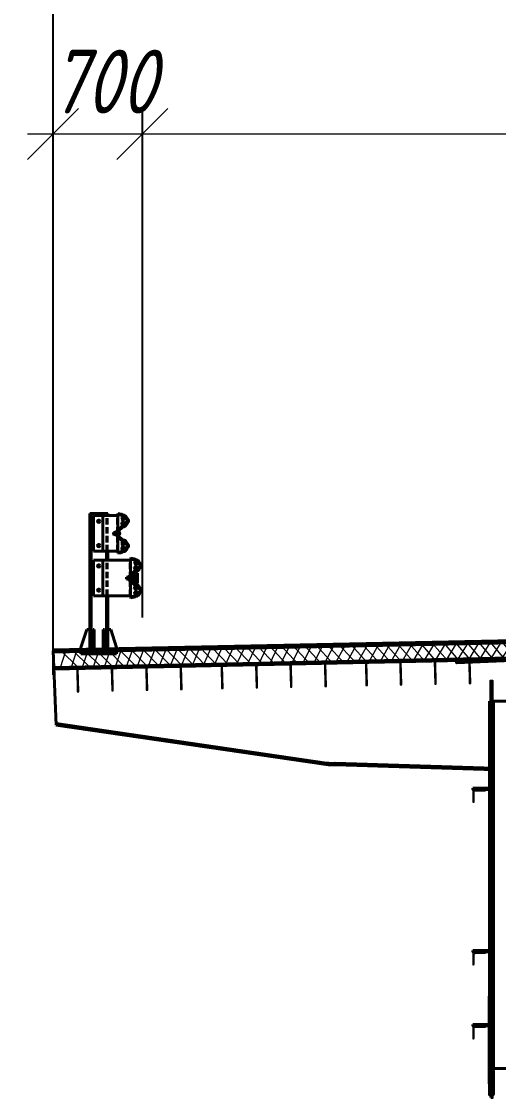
# Model space of a CAD drawing. Header units: millimetres. Extents: x 1864 to 10174863, y -4887456 to 5366151.
# Drawn here: x 10093734 to 10097473, y 12254 to 20678 of the extents above; entities that cross this region are included whole.
import ezdxf

# ---------------------------------------------------------------- set-up
doc = ezdxf.new("R2010")
doc.units = ezdxf.units.MM
doc.linetypes.add('CENTER', pattern=[50.800000000000004, 31.75, -6.35, 6.35, -6.35])
doc.linetypes.add('DASHED', pattern=[7, 5, -2, 0])
for name, color, linetype, lineweight in [('S-BALK', 150, 'Continuous', 40), ('S-BALK-PPRB', 80, 'Continuous', 40), ('S-BALK-PROR', 133, 'Continuous', 20), ('S-DRGO', 21, 'Continuous', 20), ('S-METL-TONK', 75, 'Continuous', 20), ('S-MNST', 61, 'Continuous', 40), ('S-MOGR', 121, 'Continuous', 40), ('S-MOGR-NVEL', 1, 'DASHED', 25), ('S-SECT-PATT', 105, 'Continuous', 15), ('T-DIMS', 3, 'Continuous', 30), ('T-GRID', 52, 'CENTER', 15), ('ИС_Размер', 3, 'Continuous', 18)]:
    doc.layers.add(name, color=color, linetype=linetype, lineweight=lineweight)
doc.styles.add('0', font='isocpeur.ttf', dxfattribs={"width": 0.8, "oblique": 15})
doc.dimstyles.new('М200', dxfattribs={"dimscale": 200, "dimtxt": 2.5, "dimasz": 2, "dimexe": 1, "dimexo": 1, "dimgap": 0.8, "dimtad": 1, "dimdec": 0, "dimzin": 0, "dimdsep": 46, "dimtxsty": '0', "dimblk": 'OBLIQUE', "dimcen": 0.09, "dimdle": 1, "dimclrd": 256, "dimclre": 256, "dimclrt": 256, "dimadec": 4, "dimazin": 0, "dimtfac": 1, "dimtdec": 0, "dimtmove": 1, "dimatfit": 2, "dimfxl": 1, "dimtolj": 1, "dimtzin": 0, "dimlwd": -1, "dimarcsym": 0})

# ---------------------------------------------------------------- blocks, each defined once
blk = doc.blocks.new('_OBLIQUE')
at = {"color": 0, "linetype": 'ByBlock', "lineweight": -2}
blk.add_line((0.5000000000000001, 0.4999999999999999), (-0.5000000000000001, -0.4999999999999999), dxfattribs=at)
blk = doc.blocks.new('*D808')
at = {"layer": 'Defpoints', "color": 0, "linetype": 'Continuous', "transparency": 16777216}
for p in [(10111591.63658302, 21759.11955559397), (10111591.63658302, 16052.16797397057), (10093982.03900111, 15353.48586952418)]:
    blk.add_point(p, dxfattribs=at)
at = {"layer": 'ИС_Размер', "lineweight": -2, "transparency": 16777216}
for p, q in [((10093982.03900111, 15553.48586952418), (10093982.03900111, 21959.11955559397)), ((10111591.63658302, 16252.16797397057), (10111591.63658302, 21959.11955559397))]:
    blk.add_line(p, q, dxfattribs=at)
at = {"layer": 'ИС_Размер', "transparency": 16777216}
blk.add_line((10093782.03900111, 21759.11955559397), (10111791.63658302, 21759.11955559397), dxfattribs=at)
at = {"layer": 'ИС_Размер', "linetype": 'Continuous', "transparency": 16777216, "xscale": 400, "yscale": 400, "zscale": 400, "rotation": 180}
blk.add_blockref('_OBLIQUE', (10093982.03900111, 21759.11955559397), dxfattribs=at)
at = {"layer": 'ИС_Размер', "linetype": 'Continuous', "transparency": 16777216, "xscale": 400, "yscale": 400, "zscale": 400}
blk.add_blockref('_OBLIQUE', (10111591.63658302, 21759.11955559397), dxfattribs=at)
at = {"layer": 'ИС_Размер', "linetype": 'Continuous', "transparency": 16777216, "insert": (10102786.83779207, 22169.11955559397), "char_height": 500, "attachment_point": 5, "style": '0'}
blk.add_mtext('\\A1;17610', dxfattribs=at)
blk = doc.blocks.new('*D809')
at = {"layer": 'Defpoints', "color": 0, "linetype": 'Continuous', "transparency": 16777216}
for p in [(10094682.03900111, 19796.20662707792), (10093982.03900111, 15817.51586651534), (10094682.03900111, 15803.51586651534)]:
    blk.add_point(p, dxfattribs=at)
at = {"layer": 'ИС_Размер', "lineweight": -2, "transparency": 16777216}
for p, q in [((10093982.03900111, 16017.51586651534), (10093982.03900111, 19996.20662707792)), ((10094682.03900111, 16003.51586651534), (10094682.03900111, 19996.20662707792))]:
    blk.add_line(p, q, dxfattribs=at)
at = {"layer": 'ИС_Размер', "transparency": 16777216}
blk.add_line((10093782.03900111, 19796.20662707792), (10094882.03900111, 19796.20662707792), dxfattribs=at)
at = {"layer": 'ИС_Размер', "linetype": 'Continuous', "transparency": 16777216, "xscale": 400, "yscale": 400, "zscale": 400, "rotation": 180}
blk.add_blockref('_OBLIQUE', (10093982.03900111, 19796.20662707792), dxfattribs=at)
at = {"layer": 'ИС_Размер', "linetype": 'Continuous', "transparency": 16777216, "xscale": 400, "yscale": 400, "zscale": 400}
blk.add_blockref('_OBLIQUE', (10094682.03900111, 19796.20662707792), dxfattribs=at)
at = {"layer": 'ИС_Размер', "linetype": 'Continuous', "transparency": 16777216, "insert": (10094369.08344836, 20206.58662707792), "char_height": 500, "attachment_point": 5, "style": '0'}
blk.add_mtext('\\A1;700', dxfattribs=at)
blk = doc.blocks.new('*D810')
at = {"layer": 'Defpoints', "color": 0, "linetype": 'Continuous', "transparency": 16777216}
for p in [(10110031.63658302, 19796.20662707792), (10110031.63658302, 16066.1841081153), (10094682.03900111, 15803.51586651534)]:
    blk.add_point(p, dxfattribs=at)
at = {"layer": 'ИС_Размер', "lineweight": -2, "transparency": 16777216}
for p, q in [((10094682.03900111, 16003.51586651534), (10094682.03900111, 19996.20662707792)), ((10110031.63658302, 16266.1841081153), (10110031.63658302, 19996.20662707792))]:
    blk.add_line(p, q, dxfattribs=at)
at = {"layer": 'ИС_Размер', "transparency": 16777216}
blk.add_line((10094482.03900111, 19796.20662707792), (10110231.63658302, 19796.20662707792), dxfattribs=at)
at = {"layer": 'ИС_Размер', "linetype": 'Continuous', "transparency": 16777216, "xscale": 400, "yscale": 400, "zscale": 400, "rotation": 180}
blk.add_blockref('_OBLIQUE', (10094682.03900111, 19796.20662707792), dxfattribs=at)
at = {"layer": 'ИС_Размер', "linetype": 'Continuous', "transparency": 16777216, "xscale": 400, "yscale": 400, "zscale": 400}
blk.add_blockref('_OBLIQUE', (10110031.63658302, 19796.20662707792), dxfattribs=at)
at = {"layer": 'ИС_Размер', "linetype": 'Continuous', "transparency": 16777216, "insert": (10102356.83779207, 20206.20662707792), "char_height": 500, "attachment_point": 5, "style": '0'}
blk.add_mtext('\\A1;15350', dxfattribs=at)
blk = doc.blocks.new('*D820')
at = {"layer": 'Defpoints', "color": 0, "linetype": 'Continuous', "transparency": 16777216}
for p in [(10093982.03900111, 21759.11955559397), (10093382.03900111, 19238.26856845349), (10093982.03900111, 19238.26856845349)]:
    blk.add_point(p, dxfattribs=at)
at = {"layer": 'ИС_Размер', "lineweight": -2, "transparency": 16777216}
for p, q in [((10093382.03900111, 19438.26856845349), (10093382.03900111, 21959.11955559397)), ((10093982.03900111, 19438.26856845349), (10093982.03900111, 21959.11955559397))]:
    blk.add_line(p, q, dxfattribs=at)
at = {"layer": 'ИС_Размер', "transparency": 16777216}
blk.add_line((10093182.03900111, 21759.11955559397), (10094182.03900111, 21759.11955559397), dxfattribs=at)
at = {"layer": 'ИС_Размер', "linetype": 'Continuous', "transparency": 16777216, "xscale": 400, "yscale": 400, "zscale": 400, "rotation": 180}
blk.add_blockref('_OBLIQUE', (10093382.03900111, 21759.11955559397), dxfattribs=at)
at = {"layer": 'ИС_Размер', "linetype": 'Continuous', "transparency": 16777216, "xscale": 400, "yscale": 400, "zscale": 400}
blk.add_blockref('_OBLIQUE', (10093982.03900111, 21759.11955559397), dxfattribs=at)
at = {"layer": 'ИС_Размер', "linetype": 'Continuous', "transparency": 16777216, "insert": (10093682.03900111, 22169.11955559397), "char_height": 500, "attachment_point": 5, "style": '0'}
blk.add_mtext('\\A1;600', dxfattribs=at)
blk = doc.blocks.new('*D800')
at = {"layer": 'Defpoints', "color": 0, "linetype": 'Continuous', "transparency": 16777216}
for p in [(10111591.63658302, 23658.03801140705), (10111591.63658302, 16052.16797397056), (10079721.5464946, 15445.40614026924)]:
    blk.add_point(p, dxfattribs=at)
at = {"layer": 'ИС_Размер', "lineweight": -2, "transparency": 16777216}
for p, q in [((10079721.5464946, 15645.40614026924), (10079721.5464946, 23858.03801140705)), ((10111591.63658302, 16252.16797397056), (10111591.63658302, 23858.03801140705))]:
    blk.add_line(p, q, dxfattribs=at)
at = {"layer": 'ИС_Размер', "transparency": 16777216}
blk.add_line((10079521.5464946, 23658.03801140705), (10111791.63658302, 23658.03801140705), dxfattribs=at)
at = {"layer": 'ИС_Размер', "linetype": 'Continuous', "transparency": 16777216, "xscale": 400, "yscale": 400, "zscale": 400, "rotation": 180}
blk.add_blockref('_OBLIQUE', (10079721.5464946, 23658.03801140705), dxfattribs=at)
at = {"layer": 'ИС_Размер', "linetype": 'Continuous', "transparency": 16777216, "xscale": 400, "yscale": 400, "zscale": 400}
blk.add_blockref('_OBLIQUE', (10111591.63658302, 23658.03801140705), dxfattribs=at)
at = {"layer": 'ИС_Размер', "linetype": 'Continuous', "transparency": 16777216, "insert": (10095656.59153881, 24068.03801140705), "char_height": 500, "attachment_point": 5, "style": '0'}
blk.add_mtext('\\A1;31870', dxfattribs=at)
blk = doc.blocks.new('EF948500_1k1')
blk.add_lwpolyline([(22, 10.00000000000001), (96, 10, -0.414213562373095), (100, 6), (100, 0), (0, 0), (6.123233995736766e-15, 100), (6.000000000000005, 100, -0.414213562373095), (10.00000000000001, 96), (9.999999999999993, 22.00000000000001, 0.414213562373095)], format="xyb", close=True)
blk = doc.blocks.new('1253')
at = {"layer": 'S-MOGR', "ltscale": 10}
for p, q in [((70, 1100), (-70, 1100)), ((-70, 1100), (-70, 20)), ((-60, 20), (-60, 1100)), ((60, 1084.000000002095), (60, 1100)), ((70, 1084.000000002095), (70, 1100)), ((149.437757681706, 1096.077677297289), (148.6532931411639, 1092.155354594463)), ((149.437757681706, 1096.077677297289), (150.2222222222481, 1100)), ((174.8021527556702, 1091.00479828252), (149.437757681706, 1096.077677297289)), ((174.8021527556702, 1091.00479828252), (149.437757681706, 1096.077677297289)), ((150.2222222222481, 1100), (175.5866172962124, 1094.92712098523)), ((148, 1084.000000002095), (-42, 1084.000000002095)), ((-42, 1084.000000002095), (-42, 804.0000000020955)), ((33, 1084.000000002095), (33, 804.0000000020955)), ((148, 804.0000000020955), (148, 1084.000000002095)), ((148.6532931411639, 1092.155354594463), (174.0176882151281, 1087.082475579693)), ((220.9363174395403, 1031.586963218404), (157.9636676440714, 978.4158470960101)), ((160.5442269287305, 975.359588962514), (223.5168767241994, 1028.530705084908)), ((177.3643904555356, 1085.702808680478), (221.0660083908588, 1052.476976004778)), ((223.4869235000806, 1055.661182347685), (179.7853055647574, 1088.887015023502)), ((223.4869235000806, 1055.661182347685), (179.7853055647574, 1088.887015023502)), ((182.0647107316181, 1092.174006365938), (225.7663286669413, 1058.948173690122)), ((225.2222222222481, 1044.704556597746), (225.2222222222481, 1039.482659190777)), ((229.2222222222481, 1039.482659190777), (229.2222222222481, 1044.704556597746)), ((229.2222222222481, 1039.482659190777), (229.2222222222481, 1044.704556597746)), ((233.2222222222481, 1044.704556597746), (233.2222222222481, 1039.482659190777)), ((144, 954.0000000020955), (156, 954.0000000020955)), ((144, 934.0000000020955), (156, 934.0000000020955)), ((148, 958.2951185897691), (148, 929.7048814144218)), ((152, 929.7048814144218), (152, 958.2951185897691)), ((152, 929.7048814144218), (152, 958.2951185897691)), ((156, 958.2951185897691), (156, 929.7048814144218)), ((157.963667643955, 909.5841529082973), (220.9363174394239, 856.4130367859034)), ((223.5168767241994, 859.4692949193995), (160.5442269287305, 912.640411041677)), ((225.2222222222481, 848.5173408134142), (225.2222222222481, 843.295443406445)), ((229.2222222222481, 843.295443406445), (229.2222222222481, 848.5173408134142)), ((229.2222222222481, 843.295443406445), (229.2222222222481, 848.5173408134142)), ((233.2222222222481, 848.5173408134142), (233.2222222222481, 843.295443406445)), ((-42, 804.0000000020955), (148, 804.0000000020955)), ((60, 734), (60, 804.0000000020955)), ((70, 734), (70, 804.0000000020955)), ((174.0176882151281, 800.917524424498), (148.6532931411639, 795.8446454097284)), ((148.6532931411639, 795.8446454097284), (149.437757681706, 791.9223227069015)), ((149.437757681706, 791.9223227069015), (174.8021527556702, 796.9952017217875)), ((221.0660043782555, 835.5230212168535), (177.3643864429323, 802.297188541037)), ((179.7853015521541, 799.1129821981303), (223.4869194874773, 832.3388148739468)), ((179.7853015521541, 799.1129821981303), (223.4869194874773, 832.3388148739468)), ((225.7663286669413, 829.0518263140693), (182.0647107316181, 795.8259936383693)), ((248, 734), (-42, 734)), ((-42, 734), (-42, 454)), ((33, 734), (33, 454)), ((248, 454), (248, 734)), ((249.437757681706, 746.077677295194), (248.6532931411639, 742.1553545924835)), ((248.6532931411639, 742.1553545924835), (274.0176882151281, 737.0824755777139)), ((249.437757681706, 746.077677295194), (250.2222222222481, 749.9999999980209)), ((274.8021527556702, 741.0047982804244), (249.437757681706, 746.077677295194)), ((274.8021527556702, 741.0047982804244), (249.437757681706, 746.077677295194)), ((250.2222222222481, 749.9999999980209), (275.5866172962124, 744.927120983135)), ((320.9363174395403, 681.5869632163085), (257.9636676440714, 628.4158470939146)), ((260.5442269287305, 625.3595889604185), (323.5168767241994, 678.5307050828123)), ((277.3643904555356, 735.7028086784994), (321.0660083908588, 702.4769760027993)), ((323.4869235000806, 705.6611823455896), (279.7853055647574, 738.8870150214061)), ((323.4869235000806, 705.6611823455896), (279.7853055647574, 738.8870150214061)), ((282.0647107316181, 742.1740063638426), (325.7663286669413, 708.9481736880261)), ((325.2222222222481, 694.7045565957669), (325.2222222222481, 689.4826591886813)), ((329.2222222222481, 689.4826591886813), (329.2222222222481, 694.7045565957669)), ((329.2222222222481, 689.4826591886813), (329.2222222222481, 694.7045565957669)), ((333.2222222222481, 694.7045565957669), (333.2222222222481, 689.4826591886813)), ((248, 608.2951185877901), (248, 579.7048814123264)), ((248, 604), (256, 604)), ((252, 579.7048814123264), (252, 608.2951185877901)), ((252, 579.7048814123264), (252, 608.2951185877901)), ((256, 608.2951185876736), (256, 579.7048814123264)), ((248, 584), (256, 584)), ((257.963667643955, 559.5841529062018), (320.9363174394239, 506.4130367838079)), ((323.5168767241994, 509.4692949173041), (260.5442269287305, 562.6404110395815)), ((323.5168767241994, 509.4692949173041), (260.5442269287305, 562.6404110395815)), ((263.1247862133896, 565.6966691730777), (326.0974360088585, 512.5255530506838)), ((-42, 454), (248, 454)), ((60, 20), (60, 454)), ((70, 454), (70, 190)), ((274.0176882151281, 450.9175244224025), (248.6532931411639, 445.8446454076329)), ((248.6532931411639, 445.8446454076329), (249.437757681706, 441.9223227049224)), ((249.437757681706, 441.9223227049224), (274.8021527556702, 446.995201719692)), ((321.0660043782555, 485.523021214758), (277.3643864429323, 452.297188539058)), ((279.7853015521541, 449.1129821961513), (323.4869194874773, 482.3388148718514)), ((279.7853015521541, 449.1129821961513), (323.4869194874773, 482.3388148718514)), ((325.7663286669413, 479.0518263119739), (282.0647107316181, 445.8259936362738)), ((325.2222222222481, 498.5173408114351), (325.2222222222481, 493.2954434043495)), ((329.2222222222481, 493.2954434043495), (329.2222222222481, 498.5173408114351)), ((329.2222222222481, 493.2954434043495), (329.2222222222481, 498.5173408114351)), ((333.2222222222481, 498.5173408114351), (333.2222222222481, 493.2954434043495)), ((-94.00000000005821, 190), (-140.0000000000582, 50)), ((-70, 190), (-94.00000000005821, 190)), ((-70, 20), (-70, 190)), ((-45, 50), (-45, 190)), ((-45, 190), (-35, 190)), ((-35, 190), (-35, 20)), ((35, 50), (35, 190)), ((35, 190), (45, 190)), ((45, 190), (45, 20)), ((70, 190), (94.00000000005821, 190)), ((70, 20), (70, 190)), ((94.00000000005821, 190), (140.0000000000582, 50)), ((-140.0000000000582, 50), (-140.0000000000582, 20)), ((140.0000000000582, 20), (-140.0000000000582, 20)), ((-140.0000000000582, 20), (-140.0000000000582, 0)), ((-140.0000000000655, 20), (-80, 20)), ((140.0000000000582, 0), (-140.0000000000582, 0)), ((-35, 50), (-45, 50)), ((-45, 20), (-45, 50)), ((-45, 50), (-35, 50)), ((-35, 20), (-45, 20)), ((45, 50), (35, 50)), ((35, 20), (35, 50)), ((35, 50), (45, 50)), ((45, 20), (35, 20)), ((140.0000000000582, 50), (140.0000000000582, 20)), ((140.0000000000582, 0), (140.0000000000582, 20))]:
    blk.add_line(p, q, dxfattribs=at)
at = {"layer": 'S-MOGR', "lineweight": 40, "ltscale": 10}
for p, q in [((160.5442269287305, 975.359588962514), (223.5168767241994, 1028.530705084908)), ((226.0974360088585, 1025.474446951412), (163.1247862133896, 972.3033308291342)), ((223.5168767241994, 859.4692949193995), (160.5442269287305, 912.640411041677)), ((163.1247862133896, 915.6966691750567), (226.0974360088585, 862.5255530527793)), ((149.437757681706, 791.9223227069015), (174.8021527556702, 796.9952017217875)), ((150.2222222222481, 788.000000004191), (149.437757681706, 791.9223227069015)), ((175.5866172962124, 793.0728790189605), (150.2222222222481, 788.000000004191)), ((260.5442269287305, 625.3595889604185), (323.5168767241994, 678.5307050828123)), ((326.0974360088585, 675.4744469494326), (263.1247862133896, 622.3033308270387)), ((249.437757681706, 441.9223227049224), (274.8021527556702, 446.995201719692)), ((250.2222222222481, 438.0000000020955), (249.437757681706, 441.9223227049224)), ((275.5866172962124, 443.072879016865), (250.2222222222481, 438.0000000020955))]:
    blk.add_line(p, q, dxfattribs=at)
at = {"layer": 'S-MOGR'}
for p, q in [((178.4488087241771, 1024.505907061859), (190.6738412578125, 1034.828144200728)), ((178.4488087241771, 1024.505907061859), (178.5677334363572, 1025.915111416485)), ((182.4486756155966, 1019.768706955132), (178.4488087241771, 1024.505907061859)), ((178.5677334363572, 1025.915111416485), (189.2646369033027, 1034.947068912908)), ((179.2128732575802, 1025.151046883082), (183.2127401488833, 1020.413846776239)), ((183.142662013066, 1061.456892726361), (179.3902435938362, 1056.521372894873)), ((179.3902435938362, 1056.521372894873), (179.5810664022574, 1055.120092531783)), ((179.3902435938362, 1056.521372894873), (192.1270689653466, 1046.837712458102)), ((179.5810664022574, 1055.120092531783), (190.7257886023726, 1046.646889649681)), ((179.8422261377564, 1014.950364800403), (186.8097362065455, 1006.698467840208)), ((180.1862951795338, 1055.91614411748), (183.9387135987636, 1060.851663948968)), ((180.2932564803632, 1066.135662661982), (186.8297272751806, 1074.733019787818)), ((196.0681259225821, 1031.268324267701), (181.05425784213, 1018.591326781432)), ((197.3322815285064, 1050.668689770973), (181.6898678691359, 1062.561435244861)), ((209.0766381958965, 1000.632573363953), (183.91618516983, 1030.431090164697)), ((191.8143588999519, 1010.924133668886), (184.8468488312792, 1019.176030629082)), ((208.7573498168495, 1081.929502933985), (185.1534275022568, 1050.883491090732)), ((192.0438651617151, 1070.768771296483), (185.5073943668976, 1062.171414170647)), ((190.6738412578125, 1034.828144200728), (189.2646369033027, 1034.947068912908)), ((189.9097767245257, 1034.183004379622), (193.9096436158288, 1029.445804272778)), ((190.7283731256612, 1087.13084932405), (189.9846168482909, 1086.152593850857)), ((189.9846168482909, 1086.152593850857), (217.8464223486371, 1064.969586645486)), ((190.5443902927218, 995.4551427600672), (217.2866489600856, 1018.035036501475)), ((190.6023271955783, 1007.283171687857), (205.6161952760303, 1019.96016917401)), ((190.6472537730588, 1074.342998713604), (206.2896674325457, 1062.450253239716)), ((194.6737081491156, 1030.090944094001), (190.6738412578125, 1034.828144200728)), ((192.1270689653466, 1046.837712458102), (190.7257886023726, 1046.646889649681)), ((190.7283731256612, 1087.13084932405), (218.590178625891, 1065.94784211868)), ((191.331017379649, 1047.442941235378), (195.0834357988788, 1052.378461066866)), ((191.337192634237, 994.5161956804805), (218.0794513016008, 1017.096089421771)), ((195.8794873845764, 1051.77323228959), (192.1270689653466, 1046.837712458102)), ((201.8236042868812, 1019.37546532636), (194.8560942182085, 1027.627362286556)), ((202.4721409346676, 1062.84027431393), (195.9356701398501, 1054.242917188094)), ((206.828226980404, 1023.601131155156), (199.8607169116149, 1031.853028115351)), ((207.686278821202, 1058.876025822596), (201.1498080263846, 1050.278668696759)), ((218.0794513016008, 1017.096089421771), (217.2866489600856, 1018.035036501475)), ((218.590178625891, 1065.94784211868), (217.8464223486371, 1064.969586645486)), ((117, 952.0000000020955), (116, 951.0000000020955)), ((116, 951.0000000020955), (116, 937.0000000020955)), ((116, 951.0000000020955), (128.1999999999534, 951.0000000022119)), ((164, 944.0000000020955), (116, 944.0000000020955)), ((117, 936.0000000020955), (116, 937.0000000020955)), ((116, 937.0000000020955), (128.1999999999534, 937.0000000020955)), ((128.1999999999534, 952.0000000020955), (117, 952.0000000020955)), ((117, 952.0000000020955), (117, 936.0000000020955)), ((128.1999999999534, 936.0000000020955), (117, 936.0000000020955)), ((128.1999999999534, 934.175000002142), (128.1999999999534, 953.8250000021653)), ((130.1999999999534, 957.1000000021886), (141, 957.1000000021886)), ((141, 950.550000002142), (130.1999999999534, 950.550000002142)), ((141, 937.4500000021653), (130.1999999999534, 937.4500000021653)), ((141, 930.9000000021188), (130.1999999999534, 930.9000000021188)), ((143, 953.8250000021653), (143, 934.175000002142)), ((156, 961.5000000020955), (156, 926.5000000020955)), ((157.228884523036, 961.5000000020955), (156, 961.5000000020955)), ((157.228884523036, 961.5000000020955), (157.228884523036, 926.5000000020955)), ((191.337192634237, 994.5161956804805), (190.5443902927218, 995.4551427600672)), ((157.228884523036, 926.5000000020955), (156, 926.5000000020955)), ((182.4486756154802, 868.2312930490589), (178.4488087241771, 863.4940929423319)), ((178.4488087241771, 863.4940929423319), (178.5677334363572, 862.0848885877058)), ((178.4488087241771, 863.4940929423319), (190.6738412578125, 853.1718558033463)), ((178.5677334363572, 862.0848885877058), (189.2646369033027, 853.0529310911661)), ((179.2128732575802, 862.8489531211089), (183.2127401488833, 867.5861532278359)), ((179.8422261377564, 873.0496352037881), (186.8097362065455, 881.3015321639832)), ((196.0681259225821, 856.7316757364897), (181.05425784213, 869.4086732227588)), ((209.0766381958965, 887.3674266402377), (183.91618516983, 857.5689098394942)), ((191.8143588999519, 877.0758663353045), (184.8468488312792, 868.8239693751093)), ((190.6738412578125, 853.1718558033463), (189.2646369033027, 853.0529310911661)), ((189.9097767245257, 853.8169956245692), (193.9096436158288, 858.5541957314126)), ((191.337192634237, 893.4838043237105), (190.5443902927218, 892.5448572441237)), ((190.5443902927218, 892.5448572441237), (217.2866489600856, 869.9649635027163)), ((190.6023271955783, 880.7168283163337), (205.6161952760303, 868.039830830181)), ((194.6737081491156, 857.9090559101896), (190.6738412578125, 853.1718558033463)), ((191.337192634237, 893.4838043237105), (218.0794513016008, 870.9039105824195)), ((201.8236042868812, 868.6245346778305), (194.8560942182085, 860.3726377176354)), ((206.828226980404, 864.3988688490354), (199.8607169116149, 856.1469718888402)), ((218.0794513016008, 870.9039105824195), (217.2866489600856, 869.9649635027163)), ((179.3902435938362, 831.478627109318), (192.1270689653466, 841.1622875460889)), ((179.3902435938362, 831.478627109318), (179.5810664022574, 832.8799074724084)), ((183.142662013066, 826.5431072778301), (179.3902435938362, 831.478627109318)), ((179.5810664022574, 832.8799074724084), (190.7257886023726, 841.3531103545101)), ((180.1862951795338, 832.0838558867108), (183.9387135987636, 827.1483360552229)), ((180.2932564803632, 821.8643373422092), (186.8297272751806, 813.2669802163728)), ((197.3322815285064, 837.3313102332177), (181.6898678690195, 825.4385647593299)), ((208.7573498168495, 806.0704970702063), (185.1534275022568, 837.1165089134593)), ((192.0438651617151, 817.2312287077075), (185.5073943668976, 825.8285858335439)), ((189.9846168482909, 801.8474061533343), (217.8464223486371, 823.0304133587051)), ((190.7283731255447, 800.8691506801406), (189.9846168482909, 801.8474061533343)), ((190.6472537730588, 813.6570012905868), (206.2896674325457, 825.5497467644745)), ((192.1270689653466, 841.1622875460889), (190.7257886023726, 841.3531103545101)), ((190.7283731255447, 800.8691506801406), (218.590178625891, 822.0521578855114)), ((191.331017379649, 840.5570587688126), (195.0834357988788, 835.6215389373247)), ((195.8794873845764, 836.226767714601), (192.1270689653466, 841.1622875460889)), ((202.4721409346676, 825.1597256902605), (195.9356701398501, 833.757082816097)), ((207.686278821202, 829.1239741815953), (201.1498080263846, 837.7213313073153)), ((218.590178625891, 822.0521578855114), (217.8464223486371, 823.0304133587051)), ((278.4488087241771, 674.50590705988), (290.6738412578125, 684.8281441987492)), ((278.4488087241771, 674.50590705988), (278.5677334363572, 675.9151114145061)), ((282.4486756155966, 669.768706953153), (278.4488087241771, 674.50590705988)), ((278.5677334363572, 675.9151114145061), (289.2646369033027, 684.9470689109294)), ((279.2128732575802, 675.151046881103), (283.2127401488833, 670.4138467742596)), ((283.142662013066, 711.4568927243818), (279.3902435938362, 706.5213728928939)), ((279.3902435938362, 706.5213728928939), (279.5810664022574, 705.1200925298035)), ((279.3902435938362, 706.5213728928939), (292.1270689653466, 696.837712456123)), ((279.5810664022574, 705.1200925298035), (290.7257886023726, 696.6468896477018)), ((280.1862951795338, 705.9161441155011), (283.9387135987636, 710.851663946989)), ((280.2932564803632, 716.1356626600027), (286.8297272751806, 724.7330197858391)), ((296.0681259225821, 681.2683242657222), (281.05425784213, 668.5913267794531)), ((297.3322815285064, 700.6686897689942), (281.6898678691359, 712.561435242882)), ((309.0766381958965, 650.6325733619742), (283.91618516983, 680.4310901627177)), ((308.7573498168495, 731.9295029320056), (285.1534275022568, 700.8834910887526)), ((292.0438651617151, 720.7687712945044), (285.5073943668976, 712.171414168668)), ((290.6738412578125, 684.8281441987492), (289.2646369033027, 684.9470689109294)), ((289.9097767245257, 684.1830043776426), (293.9096436158288, 679.4458042707993)), ((290.7283731256612, 737.1308493220713), (289.9846168482909, 736.1525938488776)), ((289.9846168482909, 736.1525938488776), (317.8464223486371, 714.9695866435068)), ((290.6472537730588, 724.3429987116251), (306.2896674325457, 712.4502532377373)), ((294.6737081491156, 680.0909440920223), (290.6738412578125, 684.8281441987492)), ((292.1270689653466, 696.837712456123), (290.7257886023726, 696.6468896477018)), ((290.7283731256612, 737.1308493220713), (318.590178625891, 715.9478421167005)), ((291.331017379649, 697.4429412333993), (295.0834357988788, 702.3784610648872)), ((295.8794873845764, 701.7732322876109), (292.1270689653466, 696.837712456123)), ((301.8236042868812, 669.3754653243814), (294.8560942182085, 677.6273622845765)), ((302.4721409346676, 712.8402743119514), (295.9356701398501, 704.2429171861149)), ((306.828226980404, 673.6011311530601), (299.8607169116149, 681.8530281133717)), ((307.686278821202, 708.8760258206166), (301.1498080263846, 700.2786686947802)), ((318.590178625891, 715.9478421167005), (317.8464223486371, 714.9695866435068)), ((218, 602), (217, 601)), ((217, 601), (217, 587)), ((217, 601), (229.1999999999534, 601.0000000001164)), ((265, 594), (217, 594)), ((229.1999999999534, 602), (218, 602)), ((218, 602), (218, 586)), ((229.1999999999534, 584.1750000000466), (229.1999999999534, 603.8250000000698)), ((231.1999999999534, 607.1000000000931), (242, 607.1000000000931)), ((242, 600.5500000000466), (231.1999999999534, 600.5500000000466)), ((244, 603.8250000000698), (244, 584.1750000000466)), ((296.5, 633.375), (256, 608.2951185877901)), ((256, 608.2951185877901), (256, 579.7048814123264)), ((257, 611.5), (257, 576.5)), ((258.228884523036, 611.5), (257, 611.5)), ((258.228884523036, 611.5), (258.228884523036, 576.5)), ((279.8422261377564, 664.9503647984238), (286.8097362065455, 656.6984678382287)), ((291.8143588999519, 660.9241336669074), (284.8468488312792, 669.1760306271026)), ((290.5443902927218, 645.4551427580882), (317.2866489600856, 668.0350364994956)), ((291.337192634237, 644.5161956785014), (290.5443902927218, 645.4551427580882)), ((290.6023271955783, 657.2831716858782), (305.6161952760303, 669.9601691720309)), ((291.337192634237, 644.5161956785014), (318.0794513016008, 667.0960894197924)), ((303.25, 633.375), (296.5, 633.375)), ((303.25, 554.625), (303.25, 633.375)), ((318.0794513016008, 667.0960894197924), (317.2866489600856, 668.0350364994956)), ((218, 586), (217, 587)), ((217, 587), (229.1999999999534, 587)), ((229.1999999999534, 586), (218, 586)), ((242, 587.4500000000698), (231.1999999999534, 587.4500000000698)), ((242, 580.9000000000233), (231.1999999999534, 580.9000000000233)), ((256, 579.7048814123264), (296.5, 554.625)), ((258.228884523036, 576.5), (257, 576.5)), ((282.4486756154802, 518.2312930469634), (278.4488087241771, 513.4940929402364)), ((278.4488087241771, 513.4940929402364), (278.5677334363572, 512.0848885856103)), ((278.4488087241771, 513.4940929402364), (290.6738412578125, 503.1718558012508)), ((278.5677334363572, 512.0848885856103), (289.2646369033027, 503.0529310890706)), ((279.2128732575802, 512.8489531190135), (283.2127401488833, 517.5861532257404)), ((279.8422261377564, 523.0496352016926), (286.8097362065455, 531.3015321618877)), ((296.0681259225821, 506.7316757343942), (281.05425784213, 519.4086732206633)), ((309.0766381958965, 537.3674266381422), (283.91618516983, 507.5689098373987)), ((291.8143588999519, 527.075866333209), (284.8468488312792, 518.8239693730138)), ((289.9097767245257, 503.8169956224738), (293.9096436158288, 508.5541957293171)), ((291.337192634237, 543.483804321615), (290.5443902927218, 542.5448572420282)), ((290.5443902927218, 542.5448572420282), (317.2866489600856, 519.9649635006208)), ((290.6023271955783, 530.7168283142382), (305.6161952760303, 518.0398308280855)), ((294.6737081491156, 507.9090559080942), (290.6738412578125, 503.1718558012508)), ((291.337192634237, 543.483804321615), (318.0794513016008, 520.903910580324)), ((301.8236042868812, 518.624534675735), (294.8560942182085, 510.3726377155399)), ((296.5, 554.625), (303.25, 554.625)), ((306.828226980404, 514.3988688469399), (299.8607169116149, 506.1469718867447)), ((318.0794513016008, 520.903910580324), (317.2866489600856, 519.9649635006208)), ((279.3902435938362, 481.4786271072226), (292.1270689653466, 491.1622875439934)), ((279.3902435938362, 481.4786271072226), (279.5810664022574, 482.8799074703129)), ((283.142662013066, 476.5431072757347), (279.3902435938362, 481.4786271072226)), ((279.5810664022574, 482.8799074703129), (290.7257886023726, 491.3531103524147)), ((280.1862951795338, 482.0838558846153), (283.9387135987636, 477.1483360531274)), ((280.2932564803632, 471.8643373401137), (286.8297272751806, 463.2669802142773)), ((297.3322815285064, 487.3313102311222), (281.6898678690195, 475.4385647572344)), ((308.7573498168495, 456.0704970681109), (285.1534275022568, 487.1165089113638)), ((292.0438651617151, 467.231228705612), (285.5073943668976, 475.8285858314484)), ((290.6738412578125, 503.1718558012508), (289.2646369033027, 503.0529310890706)), ((289.9846168482909, 451.8474061512388), (317.8464223486371, 473.0304133566096)), ((290.7283731255447, 450.8691506780451), (289.9846168482909, 451.8474061512388)), ((290.6472537730588, 463.6570012884913), (306.2896674325457, 475.5497467623791)), ((292.1270689653466, 491.1622875439934), (290.7257886023726, 491.3531103524147)), ((290.7283731255447, 450.8691506780451), (318.590178625891, 472.0521578834159)), ((291.331017379649, 490.5570587667171), (295.0834357988788, 485.6215389352292)), ((295.8794873845764, 486.2267677125055), (292.1270689653466, 491.1622875439934)), ((302.4721409346676, 475.1597256881651), (295.9356701398501, 483.7570828140015)), ((307.686278821202, 479.1239741794998), (301.1498080263846, 487.7213313052198)), ((318.590178625891, 472.0521578834159), (317.8464223486371, 473.0304133566096)), ((-122.1702501042164, 20), (-122.1702501042164, 32.83693213190418)), ((-117.5200003984501, 20), (-122.1702501042164, 20)), ((-77.8297498957836, 20), (-122.1702501042164, 20)), ((-83.37231194175547, 34.47200032917317), (-116.6276880581281, 34.47200032917317)), ((-111.0851240921183, 20), (-111.0851240921183, 32.83693213190418)), ((-88.91487590788165, 20), (-88.91487590788165, 32.83693213190418)), ((-82.47999960154993, 20), (-77.8297498957836, 20)), ((-77.8297498957836, 20), (-77.8297498957836, 32.83693213190418)), ((77.8297498957836, 20), (77.8297498957836, 32.83693213190418)), ((82.47999960154993, 20), (77.8297498957836, 20)), ((77.8297498957836, 20), (122.1702501042164, 20)), ((83.37231194175547, 34.47200032917317), (116.6276880581281, 34.47200032917317)), ((88.91487590788165, 20), (88.91487590788165, 32.83693213190418)), ((111.0851240921183, 20), (111.0851240921183, 32.83693213190418)), ((117.5200003984501, 20), (122.1702501042164, 20)), ((122.1702501042164, 20), (122.1702501042164, 32.83693213190418))]:
    blk.add_line(p, q, dxfattribs=at)
at = {"layer": 'S-MOGR', "ltscale": 50}
for p, q in [((261, 605.51033230545), (296.5, 627.4939320619451)), ((261, 582.48966769455), (261, 605.51033230545)), ((274.0467407268006, 595.4089310918935), (262.8189458067063, 606.6367260119878)), ((277.0467407268006, 595.4089310920099), (264.6716481503099, 607.7840236685006)), ((274.0467407268006, 581.2667954684002), (264.7693149534753, 590.5442212417256)), ((265.904605103191, 595.4089310920099), (264.8864704397274, 596.4270657554734)), ((277.0467407268006, 581.2667954684002), (264.9911680213409, 593.32236817386)), ((280.0467407269171, 581.2667954682838), (265.904605103191, 595.4089310920099)), ((280.0467407268006, 595.4089310920099), (266.5243504942628, 608.9313213245478)), ((274.0467407266842, 609.5510667159688), (271.5526684120996, 612.0451390305534)), ((277.0467407268006, 609.5510667158524), (273.405370755936, 613.192436686717)), ((288.1888763504103, 595.4089310922427), (274.0467407266842, 609.5510667159688)), ((288.1888763505267, 581.2667954681674), (274.0467407268006, 595.4089310918935)), ((280.0467407269171, 609.5510667157359), (275.2580730997724, 614.3397343428805)), ((291.1888763505267, 595.4089310921263), (277.0467407268006, 609.5510667158524)), ((291.1888763505267, 581.2667954682838), (277.0467407268006, 595.4089310920099)), ((294.1888763506431, 595.4089310920099), (280.0467407269171, 609.5510667157359)), ((294.1888763505267, 581.2667954682838), (280.0467407268006, 595.4089310920099)), ((288.1888763505267, 609.5510667156195), (280.2863910176093, 617.453552048537)), ((291.1888763504103, 609.5510667157359), (282.1390933613293, 618.6008497048169)), ((294.1888763505267, 609.5510667157359), (283.9917957052821, 619.7481473609805)), ((296.4999999998836, 601.2399430662626), (288.1888763505267, 609.5510667156195)), ((296.5, 587.097807442653), (288.1888763504103, 595.4089310922427)), ((296.5, 615.3820786901051), (289.0201136232354, 622.8619650668697)), ((291.1888763505267, 623.6932023395784), (290.8728159673046, 624.0092627228005)), ((296.5, 618.3820786901051), (291.1888763505267, 623.6932023395784)), ((296.4999999998836, 604.2399430662626), (291.1888763504103, 609.5510667157359)), ((296.5, 590.097807442653), (291.1888763505267, 595.4089310921263)), ((294.1888763506431, 623.693202339462), (292.7255183110246, 625.1565603790805)), ((296.5000000001164, 621.3820786899887), (294.1888763506431, 623.693202339462)), ((296.5, 607.2399430662626), (294.1888763505267, 609.5510667157359)), ((296.5000000001164, 593.0978074425366), (294.1888763506431, 595.4089310920099)), ((296.5, 627.4939320619451), (296.5, 560.5060679381713)), ((296.5, 560.5060679381713), (261, 582.48966769455)), ((262.7905297783436, 581.3808707930148), (262.1014061610913, 582.0699944102671)), ((265.9046051030746, 581.2667954681674), (263.0501587640028, 584.1212418072391)), ((270.6698466138914, 576.5015539573506), (265.9046051030746, 581.2667954681674)), ((288.1888763505267, 567.1246598446742), (274.0467407268006, 581.2667954684002)), ((291.1888763505267, 567.1246598446742), (277.0467407268006, 581.2667954684002)), ((294.1888763506431, 567.1246598445578), (280.0467407269171, 581.2667954682838)), ((296.4999999998836, 572.9556718188105), (288.1888763505267, 581.2667954681674)), ((292.0546687140595, 563.2588674811414), (288.1888763505267, 567.1246598446742)), ((296.4999999998836, 575.9556718189269), (291.1888763505267, 581.2667954682838)), ((296.5, 561.8135361952009), (291.1888763505267, 567.1246598446742)), ((296.5, 578.9556718188105), (294.1888763505267, 581.2667954682838)), ((296.5000000001164, 564.8135361950845), (294.1888763506431, 567.1246598445578))]:
    blk.add_line(p, q, dxfattribs=at)
at = {"layer": 'S-MOGR', "ltscale": 10}
for centre in [(0, 1039.000000002095), (0, 849.0000000020955), (0, 689), (0, 499)]:
    blk.add_circle(centre, 9, dxfattribs=at)
for centre, radius, start, end in [((173.0877724619349, 1080.077814194025), 7.066118059862248, 52.75469368787701, 82.43782045649694), ((173.1152763175778, 1080.113989750622), 11.02067432586674, 52.75469368787701, 81.19542638345489), ((173.1152763175778, 1080.113989750622), 11.02067432586674, 52.75469368787701, 81.19542638345489), ((172.1872709541349, 1077.930389273446), 17.33333333308317, 55.2600735317369, 78.69006752786022), ((212.9692351593403, 1041.02269297), 12.34938848708448, 310.1761595893526, 352.8362643988725), ((215.876623078133, 1044.704556597746), 9.345599144129203, 0, 56.27028469886353), ((215.8888888891088, 1044.704556597862), 13.33333333313931, 0, 55.26005254984366), ((215.8888888891088, 1044.704556597862), 13.33333333313931, 0, 55.26005254984366), ((213.022308788728, 1040.959835777292), 16.26712162371057, 310.1761595893526, 354.7899365461165), ((213.022308788728, 1040.959835777292), 16.26712162371057, 310.1761595893526, 354.7899365461165), ((215.8888888891088, 1044.704556597862), 17.33333333307839, 0, 55.2600735317369), ((215.8888888891088, 1039.482659190777), 17.33333333313931, 306.0828614326659, 0), ((173.2978324121796, 958.2951185897691), 25.29783241223146, 127.3113091769798, 180), ((173.2978324121796, 929.7048814144218), 25.29783241217956, 180, 232.6886908230202), ((173.3126340131275, 958.2951185897691), 21.31263401312754, 126.8054940656309, 180), ((173.3126340131275, 929.7048814144218), 21.31263401307231, 180, 233.1945059343691), ((212.9692351588747, 846.9773070339579), 12.34938848756449, 7.163735601127502, 49.8238404106474), ((215.8766228846507, 843.295443406445), 9.345599337597378, 303.7296863562754, 0), ((215.8888888892252, 843.295443406445), 13.33333333308394, 304.7399264682631, 0), ((215.8888888892252, 843.295443406445), 13.33333333308394, 304.7399264682631, 0), ((213.0223087886116, 847.0401642270153), 16.26712162383753, 5.210063453883489, 49.8238404106474), ((213.0223087886116, 847.0401642270153), 16.26712162383753, 5.210063453883489, 49.8238404106474), ((215.8888888891088, 843.2954434063286), 17.33333333313931, 304.7399264682631, 0), ((215.8888888891088, 848.5173408134142), 17.33333333318344, 0, 53.91713856733409), ((173.0877787362551, 807.922169497353), 7.066101063226322, 277.5621465194033, 307.245306312123), ((173.1152830148349, 807.8859933848726), 11.02065663067633, 278.8045526318942, 307.245306312123), ((173.1152830148349, 807.8859933848726), 11.02065663067633, 278.8045526318942, 307.245306312123), ((172.187270953902, 810.0696107307449), 17.33333333310772, 281.3099324721398, 304.7399264682631), ((273.0877724619349, 730.0778141919291), 7.066118059977651, 52.75469368787701, 82.43782045649694), ((273.1152763175778, 730.1139897485264), 11.02067432586674, 52.75469368787701, 81.19542638345489), ((273.1152763175778, 730.1139897485264), 11.02067432586674, 52.75469368787701, 81.19542638345489), ((272.1872709541349, 727.9303892713506), 17.33333333308317, 55.2600735317369, 78.69006752786022), ((312.9692351593403, 691.0226929679047), 12.34938848708448, 310.1761595893526, 352.8362643988725), ((315.876623078133, 694.7045565957669), 9.345599144129203, 0, 56.27028469886353), ((315.8888888892252, 694.7045565957669), 13.33333333302289, 0, 55.26005254984366), ((315.8888888892252, 694.7045565957669), 13.33333333302289, 0, 55.26005254984366), ((313.022308788728, 690.9598357751966), 16.26712162371057, 310.1761595893526, 354.7899365461165), ((313.022308788728, 690.9598357751966), 16.26712162371057, 310.1761595893526, 354.7899365461165), ((315.8888888892252, 694.7045565957669), 17.33333333301205, 0, 55.2600735317369), ((315.8888888892252, 689.4826591886813), 17.33333333302289, 306.0828614326659, 0), ((273.2978324120631, 608.2951185877901), 25.29783241206831, 127.3113091769798, 180), ((273.3126340130111, 608.2951185876736), 21.31263401301112, 126.8054940656309, 180), ((273.3126340130111, 608.2951185876736), 21.31263401301112, 126.8054940656309, 180), ((273.3333333330229, 608.2951185876736), 17.33333333311488, 126.0828614326659, 180), ((273.2978324121796, 579.7048814123264), 25.29783241217956, 180, 232.6886908230202), ((273.3126340131275, 579.7048814123264), 21.31263401307231, 180, 233.1945059343691), ((273.3126340131275, 579.7048814123264), 21.31263401307231, 180, 233.1945059343691), ((273.3333333330229, 579.7048814123264), 17.33333333302289, 180, 233.9171385673341), ((312.9692351591075, 496.9773070318624), 12.34938848741428, 7.163735607849515, 49.8238404106474), ((313.022308788728, 497.0401642249199), 16.26712162373217, 5.210063453883489, 49.8238404106474), ((313.022308788728, 497.0401642249199), 16.26712162373217, 5.210063453883489, 49.8238404106474), ((315.8888888892252, 498.5173408114351), 17.33333333302079, 0, 53.91713856733409), ((273.0877787360223, 457.922169495374), 7.066101063367237, 277.5621465194033, 307.245306312123), ((273.115283014602, 457.8859933827771), 11.02065663071197, 278.8045526318942, 307.245306312123), ((273.115283014602, 457.8859933827771), 11.02065663071197, 278.8045526318942, 307.245306312123), ((272.187270953902, 460.0696107286494), 17.33333333310772, 281.3099324721398, 304.7399264682631), ((315.8766228846507, 493.2954434043495), 9.345599337597378, 303.7296863562754, 0), ((315.8888888892252, 493.2954434043495), 13.33333333308394, 304.7399264682631, 0), ((315.8888888892252, 493.2954434043495), 13.33333333308394, 304.7399264682631, 0), ((315.8888888891088, 493.2954434042331), 17.33333333313931, 304.7399264682631, 0)]:
    blk.add_arc(centre, radius, start, end, dxfattribs=at)
at = {"layer": 'S-MOGR'}
for centre, radius, start, end in [((183.429279612028, 1015.778494832921), 3.681406249997127, 67.35241796842494, 192.9999012102691), ((183.9179608725244, 1065.492024527863), 3.681406249997128, 169.9309520684522, 295.578435308933), ((196.1258594980463, 1015.970691330614), 11.72562500001297, 96.21673790313574, 164.1355812817746), ((196.6077603806043, 1065.949264882831), 11.72562500001297, 198.7952719969489, 266.7141153764738), ((188.2273054257967, 1010.096003636369), 3.681406249997127, 247.352417968425, 12.99990121026905), ((188.4191607696703, 1071.412409430603), 3.681406249997128, 349.9309520684522, 115.578435308933), ((193.0214016070822, 1061.232161705149), 26, 10.44970398307628, 95.05968339157774), ((192.3030028451467, 1020.498251231154), 25.99999999999999, 267.8711698855302, 352.4811492975351), ((190.544593620114, 1022.580804624828), 11.72562500001297, 276.2167379031357, 344.1355812817746), ((191.3717749209609, 1059.062423601747), 11.72562500001297, 18.79527199694887, 86.71411537647377), ((198.4431476923637, 1028.45549231919), 3.681406249997127, 67.35241796842494, 192.9999012102691), ((199.5603745320113, 1053.599279053975), 3.681406249997128, 169.9309520684522, 295.578435308933), ((203.2411735062487, 1022.773001122521), 3.681406249997127, 247.352417968425, 12.99990121026905), ((204.0615744291572, 1059.519663956715), 3.681406249997128, 349.9309520684522, 115.578435308933), ((131.8814062499441, 953.8250000021653), 3.681406249997128, 117.1762583784613, 242.8237416215387), ((139.9256250000326, 944.0000000022119), 11.72562500001297, 146.0405783076388, 213.9594216923612), ((131.8814062499441, 934.175000002142), 3.681406249997128, 117.1762583784613, 242.8237416215387), ((139.3185937500093, 953.8250000021653), 3.681406249997128, 297.1762583784613, 62.82374162153867), ((131.2743749999208, 944.0000000022119), 11.72562500001297, 326.0405783076388, 33.95942169236118), ((139.3185937500093, 934.175000002142), 3.681406249997128, 297.1762583784613, 62.82374162153867), ((138, 944.0000000020955), 26, 317.6950102888297, 42.30498971117025), ((183.429279612028, 872.2215051711537), 3.681406249997128, 167.000098789731, 292.647582031575), ((196.1258594980463, 872.0293086735765), 11.72562500001297, 195.8644187182254, 263.7832620968643), ((188.2273054257967, 877.9039963678224), 3.681406249997128, 347.0000987897309, 112.6475820315751), ((192.3030028451467, 867.5017487730365), 26, 7.518850702464866, 92.12883011446982), ((190.544593620114, 865.4191953793634), 11.72562500001297, 15.86441871822537, 83.78326209686429), ((198.4431476923637, 859.544507685001), 3.681406249997128, 167.000098789731, 292.647582031575), ((203.2411735061323, 865.2269988816697), 3.681406249997128, 347.0000987897309, 112.6475820315751), ((183.9179608725244, 822.5079754763283), 3.681406249997128, 64.42156469106705, 190.0690479315478), ((196.6077603806043, 822.05073512136), 11.72562500001297, 93.28588462352623, 161.2047280030511), ((188.4191607696703, 816.5875905735884), 3.681406249997128, 244.4215646910671, 10.06904793154781), ((193.0214016070822, 826.7678382990416), 26, 264.9403166084222, 349.5502960169237), ((191.3717749209609, 828.9375764024444), 11.72562500001297, 273.2858846235262, 341.2047280030511), ((199.5603745320113, 834.400720950216), 3.681406249997128, 64.42156469106705, 190.0690479315478), ((204.0615744291572, 828.4803360474762), 3.681406249997128, 244.4215646910671, 10.06904793154781), ((283.9179608725244, 715.4920245258836), 3.681406249997128, 169.9309520684522, 295.578435308933), ((296.1258594980463, 665.9706913286354), 11.72562500001297, 96.21673790313574, 164.1355812817746), ((296.6077603806043, 715.9492648808518), 11.72562500001297, 198.7952719969489, 266.7141153764738), ((288.4191607696703, 721.4124094286235), 3.681406249997128, 349.9309520684522, 115.578435308933), ((293.0214016070822, 711.2321617031703), 26, 10.44970398307628, 95.05968339157774), ((291.3717749209609, 709.0624235997675), 11.72562500001297, 18.79527199694887, 86.71411537647377), ((298.4431476923637, 678.4554923172109), 3.681406249997127, 67.35241796842494, 192.9999012102691), ((299.5603745320113, 703.5992790519958), 3.681406249997128, 169.9309520684522, 295.578435308933), ((304.0615744291572, 709.5196639547357), 3.681406249997128, 349.9309520684522, 115.578435308933), ((232.8814062499441, 603.8250000000698), 3.681406249997128, 117.1762583784613, 242.8237416215387), ((240.9256250000326, 594.0000000001164), 11.72562500001297, 146.0405783076388, 213.9594216923612), ((240.3185937500093, 603.8250000000698), 3.681406249997128, 297.1762583784613, 62.82374162153867), ((232.2743749999208, 594.0000000001164), 11.72562500001297, 326.0405783076388, 33.95942169236118), ((239, 594), 26, 317.6950102888297, 42.30498971117025), ((283.429279612028, 665.7784948309418), 3.681406249997127, 67.35241796842494, 192.9999012102691), ((288.2273054257967, 660.0960036343895), 3.681406249997127, 247.352417968425, 12.99990121026905), ((292.3030028451467, 670.4982512291754), 25.99999999999999, 267.8711698855302, 352.4811492975351), ((290.544593620114, 672.5808046228485), 11.72562500001297, 276.2167379031357, 344.1355812817746), ((303.2411735062487, 672.7730011205422), 3.681406249997127, 247.352417968425, 12.99990121026905), ((232.8814062499441, 584.1750000000466), 3.681406249997128, 117.1762583784613, 242.8237416215387), ((240.3185937500093, 584.1750000000466), 3.681406249997128, 297.1762583784613, 62.82374162153867), ((283.429279612028, 522.2215051690582), 3.681406249997128, 167.000098789731, 292.647582031575), ((296.1258594980463, 522.029308671481), 11.72562500001297, 195.8644187182254, 263.7832620968643), ((288.2273054257967, 527.9039963657269), 3.681406249997128, 347.0000987897309, 112.6475820315751), ((292.3030028451467, 517.501748770941), 26, 7.518850702464866, 92.12883011446982), ((290.544593620114, 515.4191953772679), 11.72562500001297, 15.86441871822537, 83.78326209686429), ((298.4431476923637, 509.5445076829055), 3.681406249997128, 167.000098789731, 292.647582031575), ((303.2411735061323, 515.2269988795742), 3.681406249997128, 347.0000987897309, 112.6475820315751), ((283.9179608725244, 472.5079754742328), 3.681406249997128, 64.42156469106705, 190.0690479315478), ((296.6077603806043, 472.0507351192646), 11.72562500001297, 93.28588462352623, 161.2047280030511), ((288.4191607696703, 466.5875905714929), 3.681406249997128, 244.4215646910671, 10.06904793154781), ((293.0214016070822, 476.7678382969461), 26, 264.9403166084222, 349.5502960169237), ((291.3717749209609, 478.9375764003489), 11.72562500001297, 273.2858846235262, 341.2047280030511), ((299.5603745320113, 484.4007209481206), 3.681406249997128, 64.42156469106705, 190.0690479315478), ((304.0615744291572, 478.4803360453807), 3.681406249997128, 244.4215646910671, 10.06904793154781), ((-116.6276880581281, 24.25917833682615), 10.21282199228068, 57.13277999905879, 122.8672200009412), ((-99.99999999994179, -3.928000544197857), 38.40000087337057, 73.22134999924093, 106.7786500007591), ((-83.37231194175547, 24.25917833682615), 10.21282199228068, 57.13277999905879, 122.8672200009412), ((83.37231194175547, 24.25917833682615), 10.21282199228068, 57.13277999940894, 122.8672200005911), ((99.99999999994179, -3.928000544197857), 38.40000087337057, 73.22134999924093, 106.7786500007591), ((116.6276880581281, 24.25917833682615), 10.21282199228068, 57.13277999940894, 122.8672200005911)]:
    blk.add_arc(centre, radius, start, end, dxfattribs=at)
at = {"layer": 'S-MOGR', "lineweight": 40, "ltscale": 10}
for centre, radius, start, end in [((173.3126340131275, 958.2951185897691), 21.31263401312754, 126.8054940656309, 180), ((173.3126340131275, 929.7048814144218), 21.31263401307231, 180, 233.1945059343691), ((173.3333333330229, 958.2951185897691), 17.33333333311488, 126.0828614326659, 180), ((173.3333333331393, 929.7048814144218), 17.33333333313931, 180, 233.9171385673341)]:
    blk.add_arc(centre, radius, start, end, dxfattribs=at)
at = {"layer": 'S-MOGR-NVEL', "ltscale": 10}
for p, q in [((60, 804.0000000020955), (60, 1084.000000002095)), ((70, 804.0000000020955), (70, 1084.000000002095)), ((144, 804.0000000020955), (144, 1084.000000002095)), ((60, 454), (60, 734)), ((70, 454), (70, 734)), ((244, 454), (244, 734))]:
    blk.add_line(p, q, dxfattribs=at)

msp = doc.modelspace()

# ---------------------------------------------------------------- hatches: boundary and pattern name
at = {"layer": 'S-SECT-PATT'}
h = msp.add_hatch(dxfattribs=at)
h.set_pattern_fill('NEMETALL', color=256, scale=500, angle=2.368567172069918)
h.set_pattern_definition([(47.36856717206992, (1401196290.629829, 560430062.1521455), (-45.98285236990185, 42.32998095827367), []), (137.3685671720699, (1401196290.629829, 560430062.1521455), (-42.32998095827367, -45.98285236990185), [])])
edge = h.paths.add_edge_path()
edge.add_line((10093982.30446815, 15740.21297087421), (10104217.27413034, 15953.72678647474))
edge.add_line((10104217.27413033, 15953.72678647476), (10104222.09602432, 15837.15133882324))
edge.add_line((10104222.09602432, 15837.1513388232), (10103942.33524148, 15825.57963256928))
edge.add_line((10103942.33524148, 15825.57963256928), (10103934.38476554, 15823.24946559072))
edge.add_line((10103934.38476554, 15823.24946559075), (10101924.72260305, 15780.35032267195))
edge.add_line((10101924.72260305, 15780.35032267193), (10101916.81140305, 15780.09473794574))
edge.add_line((10101916.81140305, 15780.09473794571), (10100832.83720401, 15756.95618903119))
edge.add_arc((10085706.66852083, 563956.5074643055), 548408.1955965318, 270.86517386806963, 271.58052990155795, ccw=False)
edge.add_line((10093987.39029816, 15610.83305418579), (10093982.30446815, 15740.21297087417))

# ---------------------------------------------------------------- linework, layer by layer
at = {"layer": 'S-BALK'}
for p, q in [((10101916.81140305, 15780.09473794571), (10093987.3902984, 15610.83305419568)), ((10101917.1101679, 15766.09792617615), (10093987.96899941, 15596.84221793455)), ((10093982.0390017, 15740.20748291461), (10094006.1010684, 15158.47627849272)), ((10094005.59917313, 15170.61023780971), (10096123.36672686, 14861.16297906166)), ((10094006.1010684, 15158.47627849272), (10096122.17905101, 14849.2218975916)), ((10097442.33631098, 14820.0917442338), (10096193.51698354, 14859.13521264319)), ((10097442.83224125, 14808.10199639783), (10096194.01291381, 14847.14546480722))]:
    msp.add_line(p, q, dxfattribs=at)
for points in [[(10097143.2445372, 15663.02262153995), (10097702.76610288, 15686.16603404778), (10097703.42734324, 15670.17970359983), (10097143.90577756, 15647.03629109199)], [(10097411.35391164, 12237.46877461672), (10097423.35391164, 12237.46877461672), (10097423.35391164, 15504.04021662474), (10097411.35391164, 15504.04021662474)]]:
    msp.add_lwpolyline(points, close=True, dxfattribs=at)
for radius in [512, 500]:
    msp.add_arc((10096172.85322214, 15358.70803913055), radius, 264.3199834503767, 272.3685671720471, dxfattribs=at)
at = {"layer": 'S-BALK-PPRB'}
msp.add_lwpolyline([(10097613.35391164, 15145.46877461672), (10097613.35391164, 15345.46877461672), (10097433.35391164, 15345.46877461672), (10097433.35391164, 12465.46877461672), (10097613.35391164, 12465.46877461672), (10097613.35391164, 12499.96877461672)], dxfattribs=at)
for points in [[(10097271.82318044, 14665.46877461672), (10097401.82318044, 14665.46877461672), (10097401.82318044, 14653.46877461672), (10097271.82318044, 14653.46877461672)], [(10097271.82318044, 13391.46877461672), (10097401.82318044, 13391.46877461672), (10097401.82318044, 13379.46877461672), (10097271.82318044, 13379.46877461672)], [(10097271.82318044, 12811.46877461672), (10097401.82318044, 12811.46877461672), (10097401.82318044, 12799.46877461672), (10097271.82318044, 12799.46877461672)]]:
    msp.add_lwpolyline(points, close=True, dxfattribs=at)
at = {"layer": 'S-BALK-PROR'}
for points in [[(10094171.26140382, 15420.72021046677), (10094183.25867088, 15420.97629454621), (10094179.41740953, 15600.93530300644), (10094167.42014223, 15600.67921885761)], [(10094441.25389875, 15426.48325499491), (10094453.25116581, 15426.73933907435), (10094449.40990446, 15606.69834747515), (10094437.41263716, 15606.44226338586)], [(10094711.24639368, 15432.24629946362), (10094723.24366074, 15432.50238354306), (10094719.40239939, 15612.46139200334), (10094707.40513209, 15612.205307914)], [(10094981.23888861, 15438.00934399181), (10094993.23615567, 15438.26542807126), (10094989.39489432, 15618.224436472), (10094977.39762702, 15617.96835238271)], [(10095302.05492145, 15444.85722780105), (10095314.05218851, 15445.1133118805), (10095310.21092716, 15625.07232034073), (10095298.21365986, 15624.81623619189)], [(10095572.04741638, 15450.62027232925), (10095584.04468344, 15450.8763564087), (10095580.20342209, 15630.83536480938), (10095568.20615478, 15630.57928072015)], [(10095842.03991131, 15456.38331679796), (10095854.03717837, 15456.63940087735), (10095850.19591702, 15636.59840933763), (10095838.19864971, 15636.34232524835)], [(10096112.03240624, 15462.14636132616), (10096124.0296733, 15462.40244540561), (10096120.18841195, 15642.36145380628), (10096108.19114464, 15642.10536971706)], [(10096432.84843908, 15468.9942451354), (10096444.84570614, 15469.25032921473), (10096441.00444479, 15649.20933767507), (10096429.00717749, 15648.95325352624)], [(10096702.840934, 15474.75728966354), (10096714.83820107, 15475.01337374299), (10096710.99693971, 15654.97238214372), (10096698.99967241, 15654.71629805444)], [(10096972.83342893, 15480.52033413225), (10096984.830696, 15480.77641821164), (10096980.98943464, 15660.73542667198), (10096968.99216734, 15660.47934258264)], [(10097242.82592386, 15486.28337866045), (10097254.82319093, 15486.53946273989), (10097250.98192957, 15666.49847114057), (10097238.98466227, 15666.24238705134)]]:
    msp.add_lwpolyline(points, close=True, dxfattribs=at)
at = {"layer": 'S-DRGO', "lineweight": 70}
msp.add_line((10093982.03900194, 15740.20748292451), (10111591.63658302, 16104.24350813334), dxfattribs=at)
at = {"layer": 'S-DRGO'}
msp.add_line((10097143.2445372, 15663.02262153995), (10097142.25247558, 15660.87949533551), dxfattribs=at)
at = {"layer": 'S-MNST'}
for points in [[(10097401.35391164, 15345.46877461672), (10097411.35391164, 15345.46877461672), (10097411.35391164, 12465.46877461672), (10097401.35391164, 12465.46877461672)], [(10097433.35391164, 15345.46877461672), (10097423.35391164, 15345.46877461672), (10097423.35391164, 12465.46877461672), (10097433.35391164, 12465.46877461672)], [(10097411.35391164, 12450.46877461672), (10097401.35391164, 12450.46877461672), (10097401.35391164, 12260.46877461672), (10097411.35391164, 12260.46877461672)], [(10097423.35391164, 12450.46877461672), (10097433.35391164, 12450.46877461672), (10097433.35391164, 12260.46877461672), (10097423.35391164, 12260.46877461672)]]:
    msp.add_lwpolyline(points, close=True, dxfattribs=at)
at = {"layer": 'T-GRID', "ltscale": 166.6666666666667, "flags": 128}
msp.add_lwpolyline([(10097393.74168623, 12344.44101929396), (10097398.88981927, 15101.84767830104)], dxfattribs=at)

# ---------------------------------------------------------------- block references
at = {"layer": 'S-METL-TONK', "xscale": -1, "rotation": 180}
for p in [(10097271.82318044, 14653.46877461672), (10097271.82318044, 13379.46877461672), (10097271.82318044, 12799.46877461672)]:
    msp.add_blockref('EF948500_1k1', p, dxfattribs=at)
at = {"layer": 'T-DIMS'}
msp.add_blockref('1253', (10094339.91624427, 15718.33841830492), dxfattribs=at)

# ---------------------------------------------------------------- dimensions: what is measured, and where the dimension line sits
at = {"layer": 'ИС_Размер', "linetype": 'Continuous'}
for base, p1, p2, picture, middle in [((10111591.63658302, 23658.03801140705), (10079721.5464946, 15445.40614026924), (10111591.63658302, 16052.16797397056), '*D800', (10095656.59153881, 24068.03801140705)), ((10111591.63658302, 21759.11955559397), (10093982.03900111, 15353.48586952418), (10111591.63658302, 16052.16797397057), '*D808', (10102786.83779207, 22169.11955559397)), ((10110031.63658302, 19796.20662707792), (10094682.03900111, 15803.51586651534), (10110031.63658302, 16066.1841081153), '*D810', (10102356.83779207, 20206.20662707792))]:
    dim = msp.add_linear_dim(base=base, p1=p1, p2=p2, dimstyle='М200', dxfattribs=at)
    dim.commit()
    dim.dimension.update_dxf_attribs({"geometry": picture, "text_midpoint": middle})
for base, p1, p2, picture, middle in [((10093982.03900111, 21759.11955559397), (10093382.03900111, 19238.26856845349), (10093982.03900111, 19238.26856845349), '*D820', (10093682.03900111, 21759.11955559397)), ((10094682.03900111, 19796.20662707792), (10093982.03900111, 15817.51586651534), (10094682.03900111, 15803.51586651534), '*D809', (10094369.08344836, 19796.58662707792))]:
    dim = msp.add_linear_dim(base=base, p1=p1, p2=p2, dimstyle='М200', dxfattribs=at)
    dim.commit()
    dim.dimension.update_dxf_attribs({"geometry": picture, "text_midpoint": middle, "dimtype": 160})

doc.saveas('drawing.dxf')
